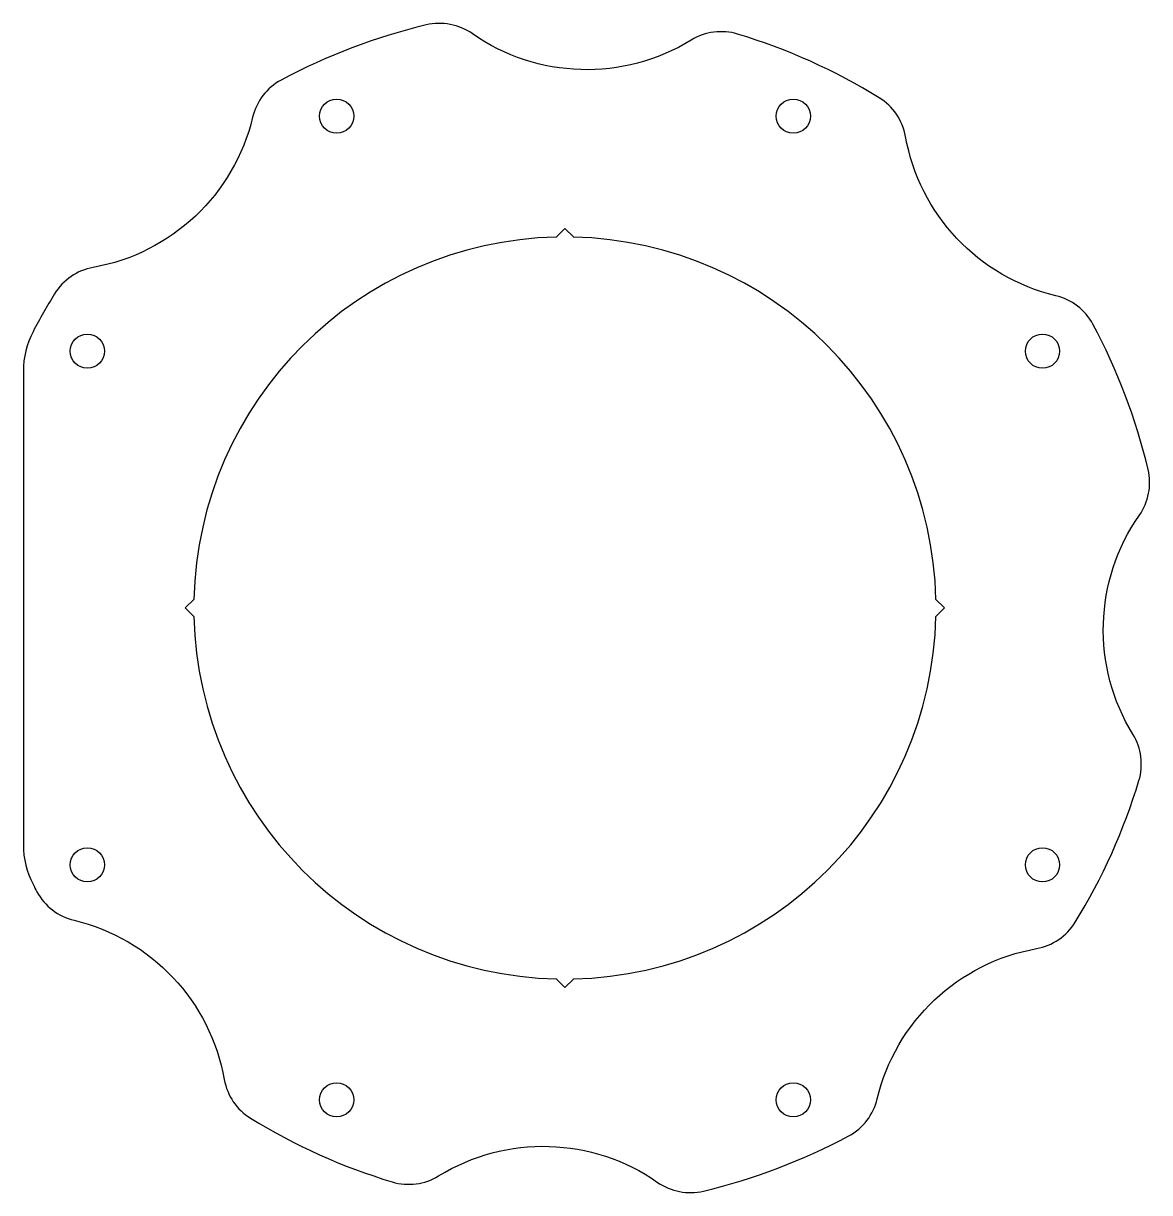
# Model space of a CAD drawing. Extents: x -190 to 205, y -205 to 205.
import ezdxf

# ---------------------------------------------------------------- set-up
doc = ezdxf.new("R2010")
doc.units = 0

msp = doc.modelspace()

# ---------------------------------------------------------------- linework, layer by layer
at = {"layer": '1'}
for points in [[(204.31, 48.56, 0.065062), (184.97, 99.43, 0.213966), (172, 109.41, -0.298626), (119.34, 165.27, 0.213966), (110.13, 178.8, 0.065062), (60.49, 201.1, 0.213966), (44.26, 198.99, -0.298626), (-32.48, 201.25, 0.213966), (-48.56, 204.31, 0.065062), (-99.43, 184.97, 0.213966), (-109.41, 172, -0.298626), (-165.27, 119.34, 0.213966), (-178.8, 110.13, 0.018253), (-186.36, 96.8, 0.120342), (-189.74, 82.97), (-189.74, -82.97, 0.120342), (-186.36, -96.8, 0.003535), (-184.97, -99.43, 0.213966), (-172, -109.41, -0.298626), (-119.34, -165.27, 0.213966), (-110.13, -178.8, 0.065062), (-60.49, -201.1, 0.213966), (-44.26, -198.99, -0.298626), (32.48, -201.25, 0.213966), (48.56, -204.31, 0.065062), (99.43, -184.97, 0.213966), (109.41, -172, -0.298626), (165.27, -119.34, 0.213966), (178.8, -110.13, 0.065062), (201.1, -60.49, 0.213966), (198.99, -44.26, -0.298626), (201.25, 32.48, 0.213966)], [(133, 0), (130, 3), (129.97, 3, 0.400906), (2.93, 129.97), (3, 130), (0, 133), (-3, 130), (-3, 129.97, 0.400906), (-129.97, 2.93), (-130, 3), (-133, 0), (-130, -3), (-129.97, -3, 0.400906), (-2.93, -129.97), (-3, -130), (0, -133), (3, -130), (3, -129.97, 0.400906), (129.97, -2.93), (130, -3)]]:
    msp.add_lwpolyline(points, format="xyb", close=True, dxfattribs=at)
for centre in [(-80, 172.34), (80, 172.34), (-167.33, 90), (167.33, 90), (-167.33, -90), (167.33, -90), (-80, -172.34), (80, -172.34)]:
    msp.add_circle(centre, 6, dxfattribs=at)

doc.saveas('drawing.dxf')
